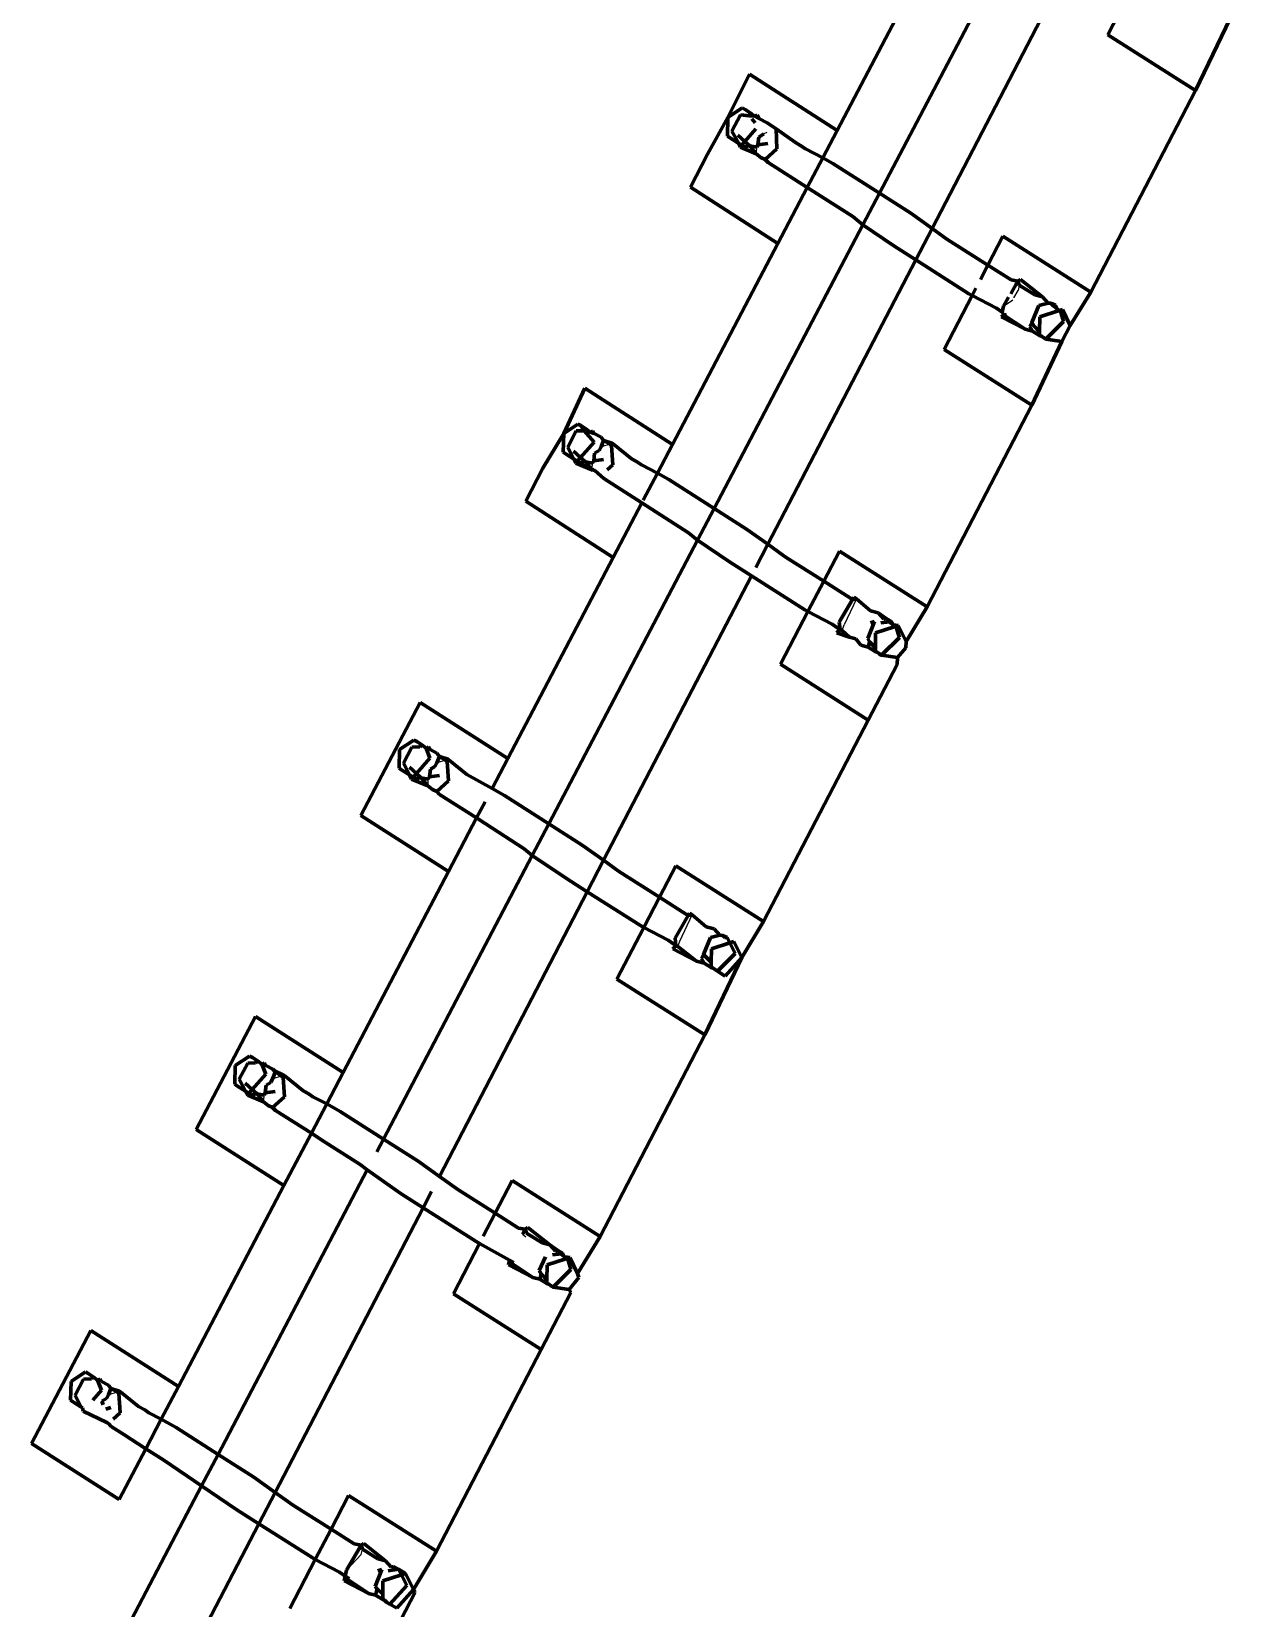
# Model space of a CAD drawing. Header units: millimetres. Extents: x 4307 to 31003, y 2809 to 20009.
# Drawn here: x 11843.49 to 11860.96, y 9675.49 to 9698.39 of the extents above; entities that cross this region are included whole.
import ezdxf

# ---------------------------------------------------------------- set-up
doc = ezdxf.new("R2010")
doc.units = ezdxf.units.MM
doc.layers.add('ProfileEdges', color=7, linetype='Continuous')

msp = doc.modelspace()

# ---------------------------------------------------------------- linework, layer by layer
for p, q in [((11854.168, 9696.922), (11854.124, 9696.905)), ((11854.015, 9696.615), (11854.019, 9696.64)), ((11854.019, 9696.64), (11854.023, 9696.711)), ((11857.757, 9694.525), (11857.817, 9694.63)), ((11857.796, 9694.732), (11857.835, 9694.707)), ((11857.835, 9694.707), (11857.817, 9694.63)), ((11857.606, 9694.403), (11857.739, 9694.494)), ((11851.893, 9692.396), (11851.763, 9692.359)), ((11851.921, 9692.412), (11851.893, 9692.396)), ((11851.631, 9692.026), (11851.635, 9692.051)), ((11851.635, 9692.051), (11851.639, 9692.122)), ((11855.47, 9690.149), (11855.292, 9689.772)), ((11855.263, 9689.691), (11855.292, 9689.772)), ((11855.187, 9689.657), (11855.263, 9689.691)), ((11849.509, 9687.807), (11849.378, 9687.77)), ((11849.537, 9687.823), (11849.509, 9687.807)), ((11849.251, 9687.462), (11849.254, 9687.533)), ((11849.247, 9687.436), (11849.251, 9687.462)), ((11852.908, 9685.182), (11853.086, 9685.56)), ((11852.878, 9685.102), (11852.908, 9685.182)), ((11852.803, 9685.068), (11852.878, 9685.102)), ((11847.125, 9683.218), (11846.994, 9683.181)), ((11847.152, 9683.234), (11847.125, 9683.218)), ((11846.866, 9682.873), (11846.87, 9682.944)), ((11846.862, 9682.847), (11846.866, 9682.873)), ((11850.621, 9680.925), (11850.67, 9680.888)), ((11850.458, 9680.503), (11850.419, 9680.479)), ((11850.458, 9680.503), (11850.477, 9680.537)), ((11844.741, 9678.629), (11844.61, 9678.592)), ((11844.768, 9678.644), (11844.741, 9678.629)), ((11844.512, 9678.473), (11844.516, 9678.5)), ((11848.069, 9676.046), (11848.28, 9676.273)), ((11848.298, 9676.35), (11848.259, 9676.375)), ((11848.28, 9676.273), (11848.298, 9676.35)), ((11848.034, 9675.889), (11848.074, 9675.914))]:
    msp.add_line(p, q)
at = {"layer": 'ProfileEdges', "lineweight": 211}
for p, q in [((11857.965, 9700.161), (11855.805, 9696.041)), ((11856.722, 9699.874), (11855.191, 9696.954)), ((11856.568, 9695.532), (11858.715, 9699.665)), ((11859.536, 9699.146), (11859.119, 9698.343)), ((11860.393, 9697.533), (11860.959, 9698.711)), ((11859.119, 9698.343), (11860.393, 9697.533)), ((11853.604, 9697.14), (11853.919, 9697.77)), ((11855.191, 9696.954), (11853.919, 9697.77)), ((11860.393, 9697.533), (11858.873, 9694.606)), ((11853.31, 9696.608), (11853.604, 9697.14)), ((11853.598, 9696.871), (11853.604, 9697.14)), ((11853.604, 9697.14), (11853.812, 9697.28)), ((11853.663, 9696.942), (11853.786, 9697.178)), ((11853.911, 9697.168), (11853.786, 9697.178)), ((11853.855, 9697.256), (11853.812, 9697.28)), ((11853.926, 9697.209), (11853.855, 9697.256)), ((11853.926, 9697.209), (11853.911, 9697.168)), ((11853.989, 9697.162), (11853.911, 9697.168)), ((11853.926, 9697.209), (11853.989, 9697.162)), ((11853.953, 9697.12), (11854.001, 9697.066)), ((11854.027, 9697.182), (11853.989, 9697.162)), ((11854.055, 9697.128), (11853.989, 9697.162)), ((11854.055, 9697.128), (11854.027, 9697.182)), ((11854.176, 9697.066), (11854.055, 9697.128)), ((11853.598, 9696.871), (11853.763, 9696.765)), ((11853.663, 9696.942), (11853.763, 9696.765)), ((11853.748, 9696.886), (11853.849, 9696.794)), ((11854.011, 9696.977), (11853.849, 9696.794)), ((11854.124, 9696.905), (11854.053, 9696.857)), ((11854.176, 9697.066), (11854.306, 9696.978)), ((11854.306, 9696.978), (11854.317, 9696.687)), ((11854.584, 9696.779), (11854.306, 9696.978)), ((11854.982, 9696.556), (11855.191, 9696.954)), ((11853.802, 9696.74), (11853.763, 9696.765)), ((11853.763, 9696.765), (11853.786, 9696.711)), ((11853.786, 9696.711), (11853.921, 9696.729)), ((11853.786, 9696.711), (11854.015, 9696.615)), ((11853.849, 9696.794), (11853.802, 9696.74)), ((11853.849, 9696.794), (11853.921, 9696.729)), ((11853.921, 9696.729), (11854.023, 9696.711)), ((11853.921, 9696.729), (11854.015, 9696.615)), ((11854.041, 9696.746), (11854.023, 9696.711)), ((11854.053, 9696.857), (11854.041, 9696.746)), ((11854.184, 9696.765), (11854.041, 9696.746)), ((11854.317, 9696.687), (11854.147, 9696.531)), ((11854.65, 9696.742), (11854.584, 9696.779)), ((11854.733, 9696.685), (11854.65, 9696.742)), ((11854.733, 9696.685), (11854.982, 9696.556)), ((11853.31, 9696.608), (11853.059, 9696.129)), ((11854.015, 9696.615), (11854.084, 9696.56)), ((11854.084, 9696.56), (11854.147, 9696.531)), ((11854.188, 9696.488), (11854.147, 9696.531)), ((11854.757, 9696.126), (11854.188, 9696.488)), ((11854.982, 9696.556), (11854.757, 9696.126)), ((11854.982, 9696.556), (11855.13, 9696.473)), ((11855.805, 9696.041), (11855.13, 9696.473)), ((11854.331, 9695.313), (11853.059, 9696.129)), ((11854.331, 9695.313), (11854.757, 9696.126)), ((11854.846, 9696.066), (11854.757, 9696.126)), ((11854.846, 9696.066), (11855.416, 9695.702)), ((11855.805, 9696.041), (11855.565, 9695.582)), ((11856.259, 9695.752), (11855.805, 9696.041)), ((11856.259, 9695.752), (11856.568, 9695.532)), ((11855.565, 9695.582), (11853.405, 9691.463)), ((11855.416, 9695.702), (11855.565, 9695.582)), ((11855.565, 9695.582), (11856.013, 9695.279)), ((11856.331, 9695.076), (11856.568, 9695.532)), ((11856.568, 9695.532), (11856.784, 9695.375)), ((11854.331, 9695.313), (11852.8, 9692.393)), ((11856.331, 9695.076), (11856.013, 9695.279)), ((11856.835, 9695.342), (11856.784, 9695.375)), ((11857.38, 9694.997), (11856.835, 9695.342)), ((11857.598, 9695.416), (11857.38, 9694.997)), ((11858.873, 9694.606), (11857.598, 9695.416)), ((11854.183, 9690.943), (11856.331, 9695.076)), ((11857.104, 9694.583), (11856.331, 9695.076)), ((11857.273, 9694.79), (11857.38, 9694.997)), ((11857.717, 9694.782), (11857.38, 9694.997)), ((11857.104, 9694.583), (11857.151, 9694.557)), ((11857.206, 9694.662), (11857.151, 9694.557)), ((11857.796, 9694.732), (11857.71, 9694.583)), ((11857.815, 9694.764), (11857.717, 9694.782)), ((11857.815, 9694.764), (11857.796, 9694.732)), ((11857.854, 9694.787), (11857.815, 9694.764)), ((11857.835, 9694.707), (11857.815, 9694.764)), ((11858.059, 9694.565), (11857.835, 9694.707)), ((11858.172, 9694.537), (11857.854, 9694.787)), ((11858.575, 9694.122), (11858.873, 9694.606)), ((11857.151, 9694.557), (11856.744, 9693.772)), ((11857.151, 9694.557), (11857.503, 9694.372)), ((11857.587, 9694.314), (11857.503, 9694.372)), ((11857.606, 9694.403), (11857.587, 9694.314)), ((11857.68, 9694.531), (11857.606, 9694.403)), ((11858.018, 9694.164), (11858.119, 9694.411)), ((11858.059, 9694.565), (11858.172, 9694.537)), ((11858.254, 9694.446), (11858.119, 9694.411)), ((11858.172, 9694.537), (11858.254, 9694.446)), ((11858.292, 9694.443), (11858.254, 9694.446)), ((11858.292, 9694.443), (11858.362, 9694.414)), ((11858.332, 9694.405), (11858.292, 9694.443)), ((11858.362, 9694.414), (11858.332, 9694.405)), ((11858.389, 9694.359), (11858.332, 9694.405)), ((11858.362, 9694.414), (11858.389, 9694.359)), ((11858.402, 9694.334), (11858.389, 9694.359)), ((11858.389, 9694.359), (11858.433, 9694.33)), ((11858.461, 9694.353), (11858.402, 9694.334)), ((11858.433, 9694.33), (11858.461, 9694.353)), ((11858.575, 9694.122), (11858.461, 9694.353)), ((11857.572, 9694.246), (11857.611, 9694.271)), ((11857.919, 9694.066), (11857.572, 9694.246)), ((11857.611, 9694.271), (11857.587, 9694.314)), ((11857.647, 9694.28), (11857.611, 9694.271)), ((11857.919, 9694.066), (11857.611, 9694.271)), ((11857.988, 9694.106), (11858.018, 9694.164)), ((11858.046, 9694.117), (11858.018, 9694.164)), ((11858.13, 9694.031), (11858.046, 9694.117)), ((11858.133, 9694.247), (11858.13, 9694.031)), ((11858.133, 9694.247), (11858.402, 9694.334)), ((11858.479, 9694.18), (11858.22, 9693.922)), ((11858.402, 9694.334), (11858.433, 9694.33)), ((11858.433, 9694.33), (11858.479, 9694.18)), ((11858.575, 9694.122), (11858.452, 9693.887)), ((11858.027, 9694.039), (11857.919, 9694.066)), ((11857.988, 9694.106), (11858.027, 9694.039)), ((11858.018, 9692.962), (11858.452, 9693.887)), ((11858.129, 9693.977), (11858.027, 9694.039)), ((11858.13, 9694.031), (11858.129, 9693.977)), ((11858.157, 9693.964), (11858.129, 9693.977)), ((11858.157, 9693.964), (11858.22, 9693.922)), ((11858.452, 9693.887), (11858.22, 9693.922)), ((11856.744, 9693.772), (11858.018, 9692.962)), ((11851.22, 9692.551), (11851.528, 9693.209)), ((11852.8, 9692.393), (11851.528, 9693.209)), ((11858.018, 9692.962), (11856.498, 9690.035)), ((11850.918, 9692.047), (11851.22, 9692.551)), ((11851.214, 9692.282), (11851.22, 9692.551)), ((11851.22, 9692.551), (11851.427, 9692.69)), ((11851.402, 9692.589), (11851.279, 9692.353)), ((11851.516, 9692.59), (11851.402, 9692.589)), ((11851.47, 9692.667), (11851.427, 9692.69)), ((11851.542, 9692.62), (11851.47, 9692.667)), ((11851.47, 9692.667), (11851.516, 9692.59)), ((11851.516, 9692.59), (11851.661, 9692.427)), ((11851.605, 9692.572), (11851.516, 9692.59)), ((11851.542, 9692.62), (11851.605, 9692.572)), ((11851.643, 9692.592), (11851.605, 9692.572)), ((11851.663, 9692.553), (11851.605, 9692.572)), ((11851.663, 9692.553), (11851.643, 9692.592)), ((11851.663, 9692.553), (11851.763, 9692.498)), ((11851.254, 9692.252), (11851.214, 9692.282)), ((11851.363, 9692.186), (11851.279, 9692.353)), ((11851.364, 9692.296), (11851.465, 9692.205)), ((11851.465, 9692.205), (11851.661, 9692.427)), ((11851.734, 9692.305), (11851.669, 9692.267)), ((11851.763, 9692.359), (11851.734, 9692.305)), ((11851.8, 9692.45), (11851.763, 9692.498)), ((11851.763, 9692.359), (11851.8, 9692.45)), ((11851.893, 9692.396), (11851.8, 9692.45)), ((11851.8, 9692.45), (11851.921, 9692.412)), ((11851.914, 9692.38), (11851.893, 9692.396)), ((11851.921, 9692.412), (11851.914, 9692.38)), ((11851.914, 9692.38), (11851.932, 9692.098)), ((11851.944, 9692.398), (11851.921, 9692.412)), ((11852.2, 9692.19), (11851.944, 9692.398)), ((11852.581, 9691.976), (11852.8, 9692.393)), ((11851.254, 9692.252), (11851.363, 9692.186)), ((11851.397, 9692.12), (11851.363, 9692.186)), ((11851.363, 9692.186), (11851.417, 9692.151)), ((11851.538, 9692.139), (11851.397, 9692.12)), ((11851.397, 9692.12), (11851.635, 9692.051)), ((11851.631, 9692.026), (11851.397, 9692.12)), ((11851.417, 9692.151), (11851.465, 9692.205)), ((11851.465, 9692.205), (11851.538, 9692.139)), ((11851.538, 9692.139), (11851.631, 9692.026)), ((11851.639, 9692.122), (11851.538, 9692.139)), ((11851.635, 9692.051), (11851.644, 9692.001)), ((11851.639, 9692.122), (11851.656, 9692.156)), ((11851.669, 9692.267), (11851.656, 9692.156)), ((11851.656, 9692.156), (11851.8, 9692.176)), ((11851.932, 9692.098), (11851.853, 9692.025)), ((11852.293, 9692.138), (11852.2, 9692.19)), ((11852.349, 9692.096), (11852.293, 9692.138)), ((11852.349, 9692.096), (11852.581, 9691.976)), ((11850.918, 9692.047), (11850.668, 9691.568)), ((11851.631, 9692.026), (11851.674, 9692.016)), ((11851.801, 9691.9), (11851.674, 9692.016)), ((11852.355, 9691.545), (11851.801, 9691.9)), ((11852.581, 9691.976), (11852.376, 9691.585)), ((11852.581, 9691.976), (11852.746, 9691.884)), ((11853.405, 9691.463), (11852.746, 9691.884)), ((11851.939, 9690.752), (11850.668, 9691.568)), ((11852.355, 9691.545), (11851.939, 9690.752)), ((11852.355, 9691.545), (11853.032, 9691.112)), ((11853.405, 9691.463), (11853.164, 9691.004)), ((11853.875, 9691.162), (11853.405, 9691.463)), ((11853.875, 9691.162), (11854.183, 9690.943)), ((11853.164, 9691.004), (11851.004, 9686.884)), ((11853.032, 9691.112), (11853.164, 9691.004)), ((11853.164, 9691.004), (11853.628, 9690.69)), ((11854.01, 9690.608), (11854.183, 9690.943)), ((11854.183, 9690.943), (11854.4, 9690.786)), ((11851.939, 9690.752), (11850.408, 9687.832)), ((11853.946, 9690.487), (11853.628, 9690.69)), ((11854.451, 9690.752), (11854.4, 9690.786)), ((11854.995, 9690.407), (11854.451, 9690.752)), ((11855.223, 9690.845), (11854.995, 9690.407)), ((11856.498, 9690.035), (11855.223, 9690.845)), ((11851.799, 9686.354), (11853.946, 9690.487)), ((11854.72, 9689.994), (11853.946, 9690.487)), ((11854.995, 9690.407), (11854.767, 9689.968)), ((11855.333, 9690.193), (11854.995, 9690.407)), ((11854.72, 9689.994), (11854.767, 9689.968)), ((11855.222, 9689.814), (11855.412, 9690.143)), ((11855.412, 9690.143), (11855.333, 9690.193)), ((11855.412, 9690.143), (11855.431, 9690.175)), ((11855.47, 9690.149), (11855.412, 9690.143)), ((11855.431, 9690.175), (11855.47, 9690.149)), ((11855.675, 9689.976), (11855.47, 9690.149)), ((11856.191, 9689.533), (11856.498, 9690.035)), ((11854.767, 9689.968), (11854.369, 9689.201)), ((11854.767, 9689.968), (11855.119, 9689.782)), ((11855.202, 9689.725), (11855.119, 9689.782)), ((11855.233, 9689.707), (11855.222, 9689.814)), ((11855.735, 9689.822), (11855.634, 9689.575)), ((11855.735, 9689.822), (11855.673, 9689.801)), ((11855.788, 9689.948), (11855.675, 9689.976)), ((11855.902, 9689.864), (11855.788, 9689.948)), ((11855.788, 9689.948), (11855.869, 9689.857)), ((11855.948, 9689.816), (11855.826, 9689.803)), ((11855.902, 9689.864), (11855.869, 9689.857)), ((11855.902, 9689.864), (11855.977, 9689.824)), ((11855.977, 9689.824), (11855.948, 9689.816)), ((11856.002, 9689.776), (11855.948, 9689.816)), ((11855.977, 9689.824), (11856.002, 9689.776)), ((11856.049, 9689.741), (11856.002, 9689.776)), ((11856.002, 9689.776), (11856.077, 9689.764)), ((11856.049, 9689.741), (11856.077, 9689.764)), ((11856.191, 9689.533), (11856.077, 9689.764)), ((11855.187, 9689.657), (11855.233, 9689.707)), ((11855.371, 9689.597), (11855.187, 9689.657)), ((11855.202, 9689.725), (11855.233, 9689.707)), ((11855.233, 9689.707), (11855.263, 9689.691)), ((11855.371, 9689.597), (11855.263, 9689.691)), ((11855.462, 9689.568), (11855.371, 9689.597)), ((11855.462, 9689.568), (11855.534, 9689.477)), ((11855.662, 9689.528), (11855.634, 9689.575)), ((11855.749, 9689.658), (11855.745, 9689.441)), ((11855.749, 9689.658), (11856.017, 9689.745)), ((11855.836, 9689.333), (11856.095, 9689.591)), ((11856.017, 9689.745), (11856.049, 9689.741)), ((11856.049, 9689.741), (11856.095, 9689.591)), ((11856.191, 9689.533), (11856.188, 9689.439)), ((11855.642, 9689.45), (11855.534, 9689.477)), ((11855.662, 9689.528), (11855.642, 9689.45)), ((11855.744, 9689.387), (11855.642, 9689.45)), ((11855.745, 9689.441), (11855.662, 9689.528)), ((11855.745, 9689.441), (11855.744, 9689.387)), ((11855.773, 9689.375), (11855.744, 9689.387)), ((11855.773, 9689.375), (11855.836, 9689.333)), ((11855.799, 9689.35), (11855.836, 9689.333)), ((11856.068, 9689.297), (11855.836, 9689.333)), ((11856.188, 9689.439), (11856.068, 9689.297)), ((11854.369, 9689.201), (11855.643, 9688.39)), ((11855.643, 9688.39), (11856.063, 9689.197)), ((11856.063, 9689.197), (11856.068, 9689.297)), ((11849.136, 9688.648), (11848.276, 9687.007)), ((11850.408, 9687.832), (11849.136, 9688.648)), ((11855.643, 9688.39), (11854.123, 9685.463)), ((11848.83, 9687.693), (11848.835, 9687.962)), ((11848.835, 9687.962), (11849.043, 9688.101)), ((11848.894, 9687.763), (11849.017, 9687.999)), ((11849.132, 9688.001), (11849.017, 9687.999)), ((11849.086, 9688.078), (11849.043, 9688.101)), ((11849.158, 9688.03), (11849.086, 9688.078)), ((11849.158, 9688.03), (11849.132, 9688.001)), ((11849.158, 9688.03), (11849.221, 9687.983)), ((11849.221, 9687.983), (11849.259, 9688.003)), ((11849.279, 9687.964), (11849.221, 9687.983)), ((11849.221, 9687.983), (11849.277, 9687.837)), ((11849.279, 9687.964), (11849.259, 9688.003)), ((11849.279, 9687.964), (11849.379, 9687.909)), ((11848.894, 9687.763), (11848.979, 9687.597)), ((11848.979, 9687.707), (11849.081, 9687.616)), ((11849.081, 9687.616), (11849.277, 9687.837)), ((11849.35, 9687.716), (11849.284, 9687.678)), ((11849.378, 9687.77), (11849.35, 9687.716)), ((11849.378, 9687.77), (11849.416, 9687.861)), ((11849.416, 9687.861), (11849.379, 9687.909)), ((11849.416, 9687.861), (11849.537, 9687.823)), ((11849.416, 9687.861), (11849.509, 9687.807)), ((11849.509, 9687.807), (11849.529, 9687.791)), ((11849.537, 9687.823), (11849.529, 9687.791)), ((11849.529, 9687.791), (11849.548, 9687.509)), ((11849.559, 9687.808), (11849.537, 9687.823)), ((11849.815, 9687.601), (11849.559, 9687.808)), ((11850.18, 9687.396), (11850.408, 9687.832)), ((11848.869, 9687.663), (11848.83, 9687.693)), ((11848.869, 9687.663), (11848.979, 9687.597)), ((11848.979, 9687.597), (11849.012, 9687.53)), ((11848.979, 9687.597), (11849.033, 9687.562)), ((11849.012, 9687.53), (11849.153, 9687.55)), ((11849.012, 9687.53), (11849.247, 9687.436)), ((11849.033, 9687.562), (11849.081, 9687.616)), ((11849.081, 9687.616), (11849.153, 9687.55)), ((11849.153, 9687.55), (11849.247, 9687.436)), ((11849.153, 9687.55), (11849.254, 9687.533)), ((11849.272, 9687.567), (11849.254, 9687.533)), ((11849.284, 9687.678), (11849.272, 9687.567)), ((11849.415, 9687.587), (11849.272, 9687.567)), ((11849.548, 9687.509), (11849.379, 9687.352)), ((11849.815, 9687.601), (11850.18, 9687.396)), ((11849.247, 9687.436), (11849.316, 9687.381)), ((11849.379, 9687.352), (11849.316, 9687.381)), ((11849.419, 9687.31), (11849.379, 9687.352)), ((11849.956, 9686.969), (11849.419, 9687.31)), ((11850.18, 9687.396), (11850.361, 9687.295)), ((11850.361, 9687.295), (11851.004, 9686.884)), ((11849.956, 9686.969), (11850.079, 9687.204)), ((11849.548, 9686.191), (11848.276, 9687.007)), ((11849.548, 9686.191), (11849.956, 9686.969)), ((11850.078, 9686.887), (11849.956, 9686.969)), ((11850.648, 9686.523), (11850.078, 9686.887)), ((11851.004, 9686.884), (11850.764, 9686.426)), ((11851.004, 9686.884), (11851.49, 9686.573)), ((11851.49, 9686.573), (11851.799, 9686.354)), ((11850.764, 9686.426), (11848.603, 9682.305)), ((11850.764, 9686.426), (11850.648, 9686.523)), ((11851.244, 9686.1), (11850.764, 9686.426)), ((11851.562, 9685.898), (11851.799, 9686.354)), ((11851.799, 9686.354), (11852.016, 9686.197)), ((11849.548, 9686.191), (11848.017, 9683.271)), ((11851.562, 9685.898), (11851.244, 9686.1)), ((11852.016, 9686.197), (11852.067, 9686.163)), ((11852.067, 9686.163), (11852.611, 9685.818)), ((11852.848, 9686.274), (11852.611, 9685.818)), ((11852.848, 9686.274), (11854.123, 9685.463)), ((11849.415, 9681.764), (11851.562, 9685.898)), ((11852.335, 9685.405), (11851.562, 9685.898)), ((11852.611, 9685.818), (11852.383, 9685.379)), ((11852.611, 9685.818), (11852.949, 9685.603)), ((11852.838, 9685.224), (11853.028, 9685.553)), ((11852.949, 9685.603), (11853.028, 9685.553)), ((11853.028, 9685.553), (11853.047, 9685.586)), ((11853.028, 9685.553), (11853.086, 9685.56)), ((11853.086, 9685.56), (11853.047, 9685.586)), ((11853.086, 9685.56), (11853.291, 9685.387)), ((11853.806, 9684.944), (11854.123, 9685.463)), ((11852.383, 9685.379), (11851.994, 9684.63)), ((11852.383, 9685.379), (11852.335, 9685.405)), ((11852.735, 9685.193), (11852.383, 9685.379)), ((11852.818, 9685.136), (11852.735, 9685.193)), ((11852.849, 9685.118), (11852.838, 9685.224)), ((11853.25, 9684.986), (11853.351, 9685.233)), ((11853.291, 9685.387), (11853.403, 9685.359)), ((11853.351, 9685.233), (11853.485, 9685.268)), ((11853.485, 9685.268), (11853.403, 9685.359)), ((11853.524, 9685.264), (11853.485, 9685.268)), ((11853.593, 9685.235), (11853.524, 9685.264)), ((11853.558, 9685.235), (11853.524, 9685.264)), ((11853.593, 9685.235), (11853.558, 9685.235)), ((11853.593, 9685.235), (11853.633, 9685.155)), ((11852.803, 9685.068), (11852.849, 9685.118)), ((11853.15, 9684.888), (11852.803, 9685.068)), ((11852.849, 9685.118), (11852.818, 9685.136)), ((11852.878, 9685.102), (11852.849, 9685.118)), ((11852.878, 9685.102), (11853.15, 9684.888)), ((11853.219, 9684.928), (11853.25, 9684.986)), ((11853.25, 9684.986), (11853.361, 9684.873)), ((11853.361, 9684.873), (11853.365, 9685.069)), ((11853.365, 9685.069), (11853.633, 9685.155)), ((11853.452, 9684.743), (11853.711, 9685.002)), ((11853.633, 9685.155), (11853.692, 9685.175)), ((11853.633, 9685.155), (11853.711, 9685.002)), ((11853.692, 9685.175), (11853.806, 9684.944)), ((11853.258, 9684.86), (11853.15, 9684.888)), ((11853.258, 9684.86), (11853.219, 9684.928)), ((11853.36, 9684.798), (11853.258, 9684.86)), ((11853.268, 9683.819), (11853.806, 9684.944)), ((11853.36, 9684.798), (11853.361, 9684.873)), ((11853.36, 9684.798), (11853.388, 9684.786)), ((11853.452, 9684.743), (11853.388, 9684.786)), ((11853.564, 9684.669), (11853.452, 9684.743)), ((11853.806, 9684.944), (11853.564, 9684.669)), ((11853.268, 9683.819), (11851.994, 9684.63)), ((11846.745, 9684.087), (11845.885, 9682.446)), ((11848.017, 9683.271), (11846.745, 9684.087)), ((11851.748, 9680.892), (11853.268, 9683.819)), ((11846.445, 9683.104), (11846.451, 9683.372)), ((11846.451, 9683.372), (11846.659, 9683.512)), ((11846.51, 9683.174), (11846.633, 9683.41)), ((11846.747, 9683.412), (11846.633, 9683.41)), ((11846.702, 9683.489), (11846.659, 9683.512)), ((11846.773, 9683.441), (11846.702, 9683.489)), ((11846.773, 9683.441), (11846.747, 9683.412)), ((11846.773, 9683.441), (11846.837, 9683.394)), ((11846.875, 9683.414), (11846.837, 9683.394)), ((11846.895, 9683.375), (11846.837, 9683.394)), ((11846.837, 9683.394), (11846.893, 9683.248)), ((11846.895, 9683.375), (11846.875, 9683.414)), ((11846.895, 9683.375), (11846.995, 9683.32)), ((11846.51, 9683.174), (11846.601, 9683.003)), ((11846.595, 9683.118), (11846.696, 9683.026)), ((11846.696, 9683.026), (11846.893, 9683.248)), ((11846.966, 9683.127), (11846.9, 9683.089)), ((11846.994, 9683.181), (11846.966, 9683.127)), ((11846.994, 9683.181), (11847.032, 9683.272)), ((11847.032, 9683.272), (11846.995, 9683.32)), ((11846.995, 9683.32), (11847.023, 9683.298)), ((11847.023, 9683.298), (11847.152, 9683.234)), ((11847.023, 9683.298), (11847.125, 9683.218)), ((11847.125, 9683.218), (11847.145, 9683.202)), ((11847.152, 9683.234), (11847.145, 9683.202)), ((11847.145, 9683.202), (11847.164, 9682.92)), ((11847.175, 9683.219), (11847.152, 9683.234)), ((11847.431, 9683.012), (11847.175, 9683.219)), ((11847.779, 9682.817), (11848.017, 9683.271)), ((11846.485, 9683.074), (11846.445, 9683.104)), ((11846.485, 9683.074), (11846.601, 9683.003)), ((11846.601, 9683.003), (11846.633, 9682.943)), ((11846.649, 9682.973), (11846.601, 9683.003)), ((11846.633, 9682.943), (11846.768, 9682.962)), ((11846.862, 9682.847), (11846.633, 9682.943)), ((11846.649, 9682.973), (11846.696, 9683.026)), ((11846.696, 9683.026), (11846.768, 9682.962)), ((11846.768, 9682.962), (11846.862, 9682.847)), ((11846.768, 9682.962), (11846.87, 9682.944)), ((11846.87, 9682.944), (11846.888, 9682.978)), ((11846.9, 9683.089), (11846.888, 9682.978)), ((11846.888, 9682.978), (11847.031, 9682.998)), ((11847.164, 9682.92), (11846.994, 9682.763)), ((11847.524, 9682.96), (11847.431, 9683.012)), ((11847.58, 9682.918), (11847.524, 9682.96)), ((11847.58, 9682.918), (11847.779, 9682.817)), ((11846.862, 9682.847), (11846.931, 9682.792)), ((11846.931, 9682.792), (11846.994, 9682.763)), ((11846.994, 9682.763), (11847.035, 9682.72)), ((11847.556, 9682.391), (11847.035, 9682.72)), ((11847.556, 9682.391), (11847.779, 9682.817)), ((11847.779, 9682.817), (11847.977, 9682.705)), ((11848.603, 9682.305), (11847.977, 9682.705)), ((11845.885, 9682.446), (11847.157, 9681.63)), ((11847.157, 9681.63), (11847.556, 9682.391)), ((11847.693, 9682.298), (11847.556, 9682.391)), ((11848.263, 9681.934), (11847.693, 9682.298)), ((11848.603, 9682.305), (11848.506, 9682.119)), ((11849.106, 9681.984), (11848.603, 9682.305)), ((11849.106, 9681.984), (11849.415, 9681.764)), ((11848.369, 9681.859), (11846.203, 9677.726)), ((11848.369, 9681.859), (11848.263, 9681.934)), ((11848.86, 9681.511), (11848.369, 9681.859)), ((11849.415, 9681.764), (11849.682, 9681.574)), ((11847.157, 9681.63), (11845.626, 9678.71)), ((11849.178, 9681.308), (11849.301, 9681.545)), ((11850.227, 9681.229), (11849.682, 9681.574)), ((11850.473, 9681.703), (11850.227, 9681.229)), ((11850.473, 9681.703), (11851.748, 9680.892)), ((11847.03, 9677.175), (11849.178, 9681.308)), ((11849.178, 9681.308), (11848.86, 9681.511)), ((11849.951, 9680.816), (11849.178, 9681.308)), ((11850.053, 9680.894), (11850.227, 9681.229)), ((11850.564, 9681.014), (11850.227, 9681.229)), ((11850.662, 9680.997), (11850.564, 9681.014)), ((11850.621, 9680.925), (11850.662, 9680.997)), ((11850.662, 9680.997), (11850.701, 9681.02)), ((11850.682, 9680.939), (11850.662, 9680.997)), ((11850.907, 9680.797), (11850.682, 9680.939)), ((11851.019, 9680.77), (11850.701, 9681.02)), ((11851.422, 9680.355), (11851.748, 9680.892)), ((11849.998, 9680.789), (11849.619, 9680.058)), ((11849.951, 9680.816), (11849.998, 9680.789)), ((11849.998, 9680.789), (11850.434, 9680.546)), ((11850.907, 9680.797), (11851.019, 9680.77)), ((11851.134, 9680.686), (11851.019, 9680.77)), ((11851.019, 9680.77), (11851.101, 9680.678)), ((11851.179, 9680.637), (11851.057, 9680.624)), ((11851.101, 9680.678), (11851.134, 9680.686)), ((11851.209, 9680.646), (11851.134, 9680.686)), ((11851.179, 9680.637), (11851.134, 9680.686)), ((11851.209, 9680.646), (11851.179, 9680.637)), ((11851.233, 9680.597), (11851.179, 9680.637)), ((11851.233, 9680.597), (11851.209, 9680.646)), ((11850.419, 9680.479), (11850.434, 9680.546)), ((11850.772, 9680.297), (11850.419, 9680.479)), ((11850.458, 9680.503), (11850.434, 9680.546)), ((11850.434, 9680.546), (11850.494, 9680.513)), ((11850.772, 9680.297), (11850.458, 9680.503)), ((11850.954, 9680.595), (11850.865, 9680.397)), ((11850.893, 9680.349), (11850.865, 9680.397)), ((11850.98, 9680.479), (11850.977, 9680.263)), ((11850.98, 9680.479), (11851.249, 9680.566)), ((11851.068, 9680.154), (11851.326, 9680.413)), ((11851.249, 9680.566), (11851.233, 9680.597)), ((11851.28, 9680.563), (11851.233, 9680.597)), ((11851.233, 9680.597), (11851.308, 9680.585)), ((11851.308, 9680.585), (11851.249, 9680.566)), ((11851.28, 9680.563), (11851.249, 9680.566)), ((11851.28, 9680.563), (11851.308, 9680.585)), ((11851.326, 9680.413), (11851.28, 9680.563)), ((11851.422, 9680.355), (11851.308, 9680.585)), ((11850.874, 9680.271), (11850.772, 9680.297)), ((11850.893, 9680.349), (11850.874, 9680.271)), ((11850.976, 9680.209), (11850.874, 9680.271)), ((11850.977, 9680.263), (11850.893, 9680.349)), ((11850.977, 9680.263), (11850.976, 9680.209)), ((11851.004, 9680.196), (11850.976, 9680.209)), ((11851.004, 9680.196), (11851.068, 9680.154)), ((11851.068, 9680.154), (11851.03, 9680.172)), ((11851.299, 9680.119), (11851.068, 9680.154)), ((11851.438, 9680.297), (11851.299, 9680.119)), ((11851.422, 9680.355), (11851.438, 9680.297)), ((11849.619, 9680.058), (11850.893, 9679.248)), ((11850.893, 9679.248), (11851.323, 9680.075)), ((11851.299, 9680.119), (11851.323, 9680.075)), ((11844.354, 9679.526), (11843.494, 9677.886)), ((11845.626, 9678.71), (11844.354, 9679.526)), ((11849.373, 9676.321), (11850.893, 9679.248)), ((11844.061, 9678.514), (11844.067, 9678.783)), ((11844.067, 9678.783), (11844.275, 9678.923)), ((11844.126, 9678.585), (11844.249, 9678.821)), ((11844.363, 9678.823), (11844.249, 9678.821)), ((11844.275, 9678.923), (11844.317, 9678.9)), ((11844.389, 9678.852), (11844.317, 9678.9)), ((11844.389, 9678.852), (11844.363, 9678.823)), ((11844.389, 9678.852), (11844.452, 9678.805)), ((11844.452, 9678.805), (11844.49, 9678.825)), ((11844.508, 9678.659), (11844.452, 9678.805)), ((11844.51, 9678.785), (11844.49, 9678.825)), ((11844.51, 9678.785), (11844.61, 9678.731)), ((11844.126, 9678.585), (11844.21, 9678.418)), ((11844.382, 9678.516), (11844.508, 9678.659)), ((11844.61, 9678.592), (11844.581, 9678.537)), ((11844.647, 9678.683), (11844.61, 9678.731)), ((11844.61, 9678.592), (11844.647, 9678.683)), ((11844.647, 9678.683), (11844.768, 9678.644)), ((11844.647, 9678.683), (11844.741, 9678.629)), ((11844.741, 9678.629), (11844.761, 9678.613)), ((11844.768, 9678.644), (11844.761, 9678.613)), ((11844.761, 9678.613), (11844.779, 9678.33)), ((11844.791, 9678.63), (11844.768, 9678.644)), ((11845.047, 9678.423), (11844.791, 9678.63)), ((11845.378, 9678.237), (11845.626, 9678.71)), ((11844.101, 9678.484), (11844.061, 9678.514)), ((11844.101, 9678.484), (11844.21, 9678.418)), ((11844.21, 9678.418), (11844.234, 9678.403)), ((11844.234, 9678.403), (11844.244, 9678.352)), ((11844.587, 9678.188), (11844.244, 9678.352)), ((11844.581, 9678.537), (11844.516, 9678.5)), ((11844.516, 9678.5), (11844.532, 9678.444)), ((11844.647, 9678.408), (11844.574, 9678.384)), ((11844.779, 9678.33), (11844.678, 9678.236)), ((11845.047, 9678.423), (11845.139, 9678.371)), ((11845.139, 9678.371), (11845.196, 9678.329)), ((11845.378, 9678.237), (11845.196, 9678.329)), ((11844.61, 9678.174), (11844.587, 9678.188)), ((11844.651, 9678.131), (11844.61, 9678.174)), ((11844.651, 9678.131), (11844.834, 9678.013)), ((11845.153, 9677.809), (11845.378, 9678.237)), ((11845.593, 9678.116), (11845.378, 9678.237)), ((11845.593, 9678.116), (11846.203, 9677.726)), ((11843.494, 9677.886), (11844.766, 9677.069)), ((11845.153, 9677.809), (11844.834, 9678.013)), ((11844.766, 9677.069), (11845.153, 9677.809)), ((11845.416, 9677.641), (11845.153, 9677.809)), ((11845.416, 9677.641), (11845.963, 9677.269)), ((11846.203, 9677.726), (11845.963, 9677.269)), ((11846.203, 9677.726), (11846.722, 9677.395)), ((11847.03, 9677.175), (11846.722, 9677.395)), ((11845.963, 9677.269), (11843.802, 9673.148)), ((11845.963, 9677.269), (11846.475, 9676.922)), ((11846.794, 9676.719), (11847.03, 9677.175)), ((11847.247, 9677.019), (11847.03, 9677.175)), ((11847.247, 9677.019), (11847.298, 9676.985)), ((11847.298, 9676.985), (11847.843, 9676.64)), ((11848.098, 9677.131), (11847.843, 9676.64)), ((11849.373, 9676.321), (11848.098, 9677.131)), ((11844.646, 9672.586), (11846.794, 9676.719)), ((11846.794, 9676.719), (11846.475, 9676.922)), ((11847.567, 9676.227), (11846.794, 9676.719)), ((11847.614, 9676.2), (11847.843, 9676.64)), ((11847.843, 9676.64), (11848.18, 9676.425)), ((11848.069, 9676.046), (11848.259, 9676.375)), ((11848.278, 9676.408), (11848.18, 9676.425)), ((11848.259, 9676.375), (11848.278, 9676.408)), ((11848.317, 9676.43), (11848.278, 9676.408)), ((11848.298, 9676.35), (11848.278, 9676.408)), ((11848.522, 9676.208), (11848.298, 9676.35)), ((11848.635, 9676.18), (11848.317, 9676.43)), ((11849.038, 9675.765), (11849.373, 9676.321)), ((11847.614, 9676.2), (11847.244, 9675.487)), ((11847.567, 9676.227), (11847.614, 9676.2)), ((11847.614, 9676.2), (11847.966, 9676.015)), ((11848.069, 9676.046), (11848.049, 9675.957)), ((11848.481, 9675.807), (11848.582, 9676.055)), ((11848.52, 9676.033), (11848.582, 9676.055)), ((11848.522, 9676.208), (11848.635, 9676.18)), ((11848.717, 9676.089), (11848.635, 9676.18)), ((11848.824, 9676.057), (11848.673, 9676.035)), ((11848.717, 9676.089), (11848.75, 9676.096)), ((11848.75, 9676.096), (11848.824, 9676.057)), ((11848.824, 9676.057), (11848.865, 9675.977)), ((11848.824, 9676.057), (11848.924, 9675.996)), ((11848.049, 9675.957), (11847.966, 9676.015)), ((11848.049, 9675.957), (11848.034, 9675.889)), ((11848.034, 9675.889), (11848.388, 9675.708)), ((11848.11, 9675.924), (11848.049, 9675.957)), ((11848.074, 9675.914), (11848.049, 9675.957)), ((11848.074, 9675.914), (11848.388, 9675.708)), ((11848.481, 9675.807), (11848.513, 9675.775)), ((11848.593, 9675.695), (11848.596, 9675.89)), ((11848.865, 9675.977), (11848.596, 9675.89)), ((11848.698, 9675.55), (11848.942, 9675.823)), ((11848.924, 9675.996), (11848.865, 9675.977)), ((11848.865, 9675.977), (11848.942, 9675.823)), ((11848.924, 9675.996), (11849.038, 9675.765)), ((11848.49, 9675.682), (11848.388, 9675.708)), ((11848.49, 9675.682), (11848.513, 9675.775)), ((11848.49, 9675.682), (11848.592, 9675.62)), ((11848.513, 9675.775), (11848.593, 9675.695)), ((11848.518, 9674.676), (11849.063, 9675.725)), ((11848.592, 9675.62), (11848.593, 9675.695)), ((11848.62, 9675.607), (11848.592, 9675.62)), ((11848.646, 9675.582), (11848.62, 9675.607)), ((11848.698, 9675.55), (11848.646, 9675.582)), ((11849.038, 9675.765), (11848.796, 9675.491)), ((11849.063, 9675.725), (11849.038, 9675.765)), ((11848.796, 9675.491), (11848.698, 9675.55))]:
    msp.add_line(p, q, dxfattribs=at)

doc.saveas('drawing.dxf')
